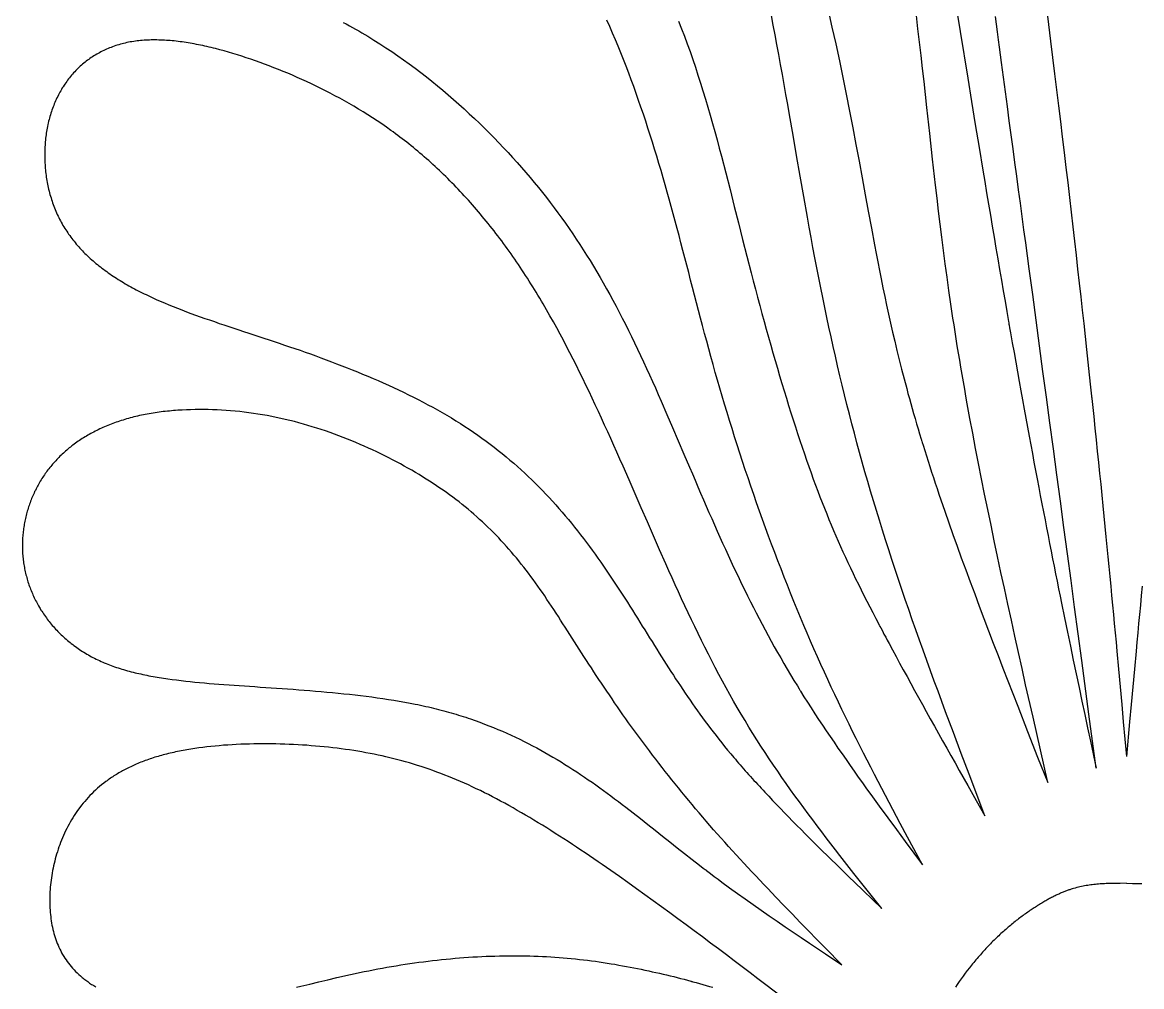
# Model space of a CAD drawing. Extents: x 0 to 279, y 0 to 212.
# Drawn here: x 34 to 47.06, y 118.59 to 129.85 of the extents above; entities that cross this region are included whole.
import ezdxf

# ---------------------------------------------------------------- set-up
doc = ezdxf.new("R2010")
doc.units = 0
doc.layers.add('LAYER_1', color=18, linetype='CONTINUOUS')

msp = doc.modelspace()

# ---------------------------------------------------------------- linework, layer by layer
at = {"layer": 'LAYER_1'}
for points in [[(44.855, 130.288), (44.944, 129.745), (45.033, 129.201), (45.078, 128.929), (45.122, 128.659), (45.166, 128.391), (45.211, 128.125), (45.233, 127.993), (45.254, 127.861), (45.276, 127.73), (45.298, 127.6), (45.32, 127.471), (45.341, 127.343), (45.363, 127.216), (45.384, 127.09), (45.405, 126.964), (45.427, 126.84), (45.448, 126.717), (45.469, 126.596), (45.489, 126.476), (45.51, 126.357), (45.513, 126.342), (45.514, 126.334), (45.515, 126.331), (45.515, 126.329), (45.518, 126.314), (45.523, 126.285), (45.533, 126.226), (45.553, 126.11), (45.574, 125.995), (45.594, 125.882), (45.614, 125.77), (45.633, 125.659), (45.653, 125.55), (45.673, 125.442), (45.692, 125.335), (45.712, 125.229), (45.731, 125.124), (45.75, 125.021), (45.769, 124.918), (45.788, 124.817), (45.807, 124.717), (45.825, 124.618), (45.844, 124.52), (45.863, 124.422), (45.881, 124.326), (45.899, 124.231), (45.917, 124.137), (45.936, 124.043), (45.954, 123.951), (45.972, 123.859), (45.989, 123.768), (46.007, 123.678), (46.025, 123.589), (46.043, 123.5), (46.06, 123.413), (46.078, 123.325), (46.095, 123.239), (46.112, 123.153), (46.13, 123.068), (46.164, 122.899), (46.198, 122.733), (46.232, 122.568), (46.266, 122.406), (46.3, 122.245), (46.333, 122.085), (46.367, 121.927), (46.4, 121.769), (46.433, 121.613), (46.466, 121.457), (46.533, 121.145), (46.449, 121.773), (46.365, 122.399), (46.323, 122.711), (46.281, 123.023), (46.24, 123.334), (46.198, 123.644), (46.157, 123.953), (46.115, 124.26), (46.074, 124.567), (46.034, 124.871), (45.993, 125.175), (45.952, 125.476), (45.912, 125.776), (45.872, 126.074), (45.832, 126.373), (45.792, 126.672), (45.752, 126.973), (45.731, 127.124), (45.711, 127.276), (45.69, 127.429), (45.67, 127.584), (45.649, 127.739), (45.628, 127.896), (45.606, 128.054), (45.585, 128.213), (45.563, 128.375), (45.541, 128.538), (45.519, 128.703), (45.497, 128.87), (45.474, 129.039), (45.451, 129.21), (45.439, 129.297), (45.428, 129.384), (45.416, 129.472), (45.404, 129.56), (45.392, 129.649), (45.38, 129.739), (45.368, 129.83), (45.356, 129.921)], [(45.952, 130.021), (45.976, 129.826), (46.001, 129.632), (46.025, 129.441), (46.048, 129.251), (46.071, 129.064), (46.094, 128.878), (46.116, 128.695), (46.138, 128.513), (46.159, 128.333), (46.18, 128.155), (46.201, 127.98), (46.221, 127.806), (46.241, 127.634), (46.261, 127.465), (46.28, 127.297), (46.299, 127.131), (46.317, 126.968), (46.336, 126.806), (46.353, 126.647), (46.371, 126.49), (46.388, 126.335), (46.405, 126.182), (46.421, 126.031), (46.437, 125.882), (46.453, 125.736), (46.468, 125.591), (46.476, 125.52), (46.479, 125.485), (46.48, 125.476), (46.481, 125.471), (46.481, 125.469), (46.481, 125.468), (46.482, 125.459), (46.49, 125.389), (46.504, 125.25), (46.519, 125.113), (46.533, 124.978), (46.546, 124.845), (46.56, 124.714), (46.573, 124.585), (46.586, 124.458), (46.599, 124.332), (46.611, 124.208), (46.623, 124.086), (46.635, 123.965), (46.647, 123.846), (46.659, 123.728), (46.67, 123.612), (46.681, 123.497), (46.692, 123.383), (46.703, 123.27), (46.714, 123.159), (46.724, 123.048), (46.734, 122.939), (46.745, 122.831), (46.755, 122.723), (46.765, 122.616), (46.774, 122.511), (46.794, 122.301), (46.813, 122.094), (46.831, 121.888), (46.85, 121.684), (46.887, 121.279)], [(37.743, 129.851), (37.779, 129.832), (37.815, 129.812), (37.851, 129.792), (37.888, 129.772), (37.924, 129.751), (37.959, 129.73), (37.995, 129.709), (38.031, 129.688), (38.066, 129.666), (38.101, 129.645), (38.172, 129.6), (38.241, 129.555), (38.311, 129.509), (38.379, 129.462), (38.447, 129.414), (38.515, 129.365), (38.582, 129.315), (38.648, 129.265), (38.714, 129.214), (38.779, 129.163), (38.843, 129.11), (38.907, 129.058), (38.97, 129.004), (39.032, 128.95), (39.094, 128.896), (39.155, 128.841), (39.215, 128.785), (39.274, 128.73), (39.333, 128.673), (39.391, 128.617), (39.448, 128.56), (39.504, 128.503), (39.56, 128.446), (39.614, 128.388), (39.668, 128.331), (39.721, 128.273), (39.773, 128.215), (39.824, 128.157), (39.875, 128.099), (39.924, 128.041), (39.973, 127.982), (40.021, 127.923), (40.068, 127.865), (40.115, 127.805), (40.161, 127.746), (40.206, 127.686), (40.25, 127.626), (40.294, 127.566), (40.338, 127.505), (40.38, 127.444), (40.422, 127.383), (40.464, 127.321), (40.505, 127.259), (40.545, 127.196), (40.585, 127.133), (40.625, 127.069), (40.664, 127.005), (40.703, 126.94), (40.741, 126.874), (40.779, 126.808), (40.817, 126.741), (40.854, 126.674), (40.891, 126.606), (40.928, 126.537), (40.964, 126.468), (41.001, 126.397), (41.037, 126.326), (41.072, 126.255), (41.108, 126.182), (41.144, 126.109), (41.179, 126.035), (41.214, 125.961), (41.249, 125.886), (41.283, 125.811), (41.318, 125.735), (41.352, 125.659), (41.387, 125.583), (41.421, 125.506), (41.455, 125.429), (41.522, 125.274), (41.589, 125.119), (41.655, 124.965), (41.721, 124.81), (41.787, 124.656), (41.819, 124.58), (41.852, 124.504), (41.884, 124.428), (41.916, 124.353), (41.949, 124.278), (41.981, 124.204), (42.013, 124.13), (42.045, 124.057), (42.077, 123.984), (42.109, 123.912), (42.14, 123.841), (42.172, 123.77), (42.204, 123.7), (42.236, 123.63), (42.268, 123.561), (42.301, 123.492), (42.333, 123.424), (42.365, 123.356), (42.398, 123.288), (42.431, 123.221), (42.464, 123.154), (42.497, 123.087), (42.531, 123.021), (42.565, 122.955), (42.599, 122.889), (42.634, 122.823), (42.669, 122.757), (42.704, 122.692), (42.74, 122.626), (42.776, 122.561), (42.813, 122.495), (42.85, 122.43), (42.888, 122.365), (42.926, 122.299), (42.965, 122.234), (43.005, 122.168), (43.045, 122.103), (43.065, 122.07), (43.075, 122.053), (43.076, 122.052), (43.076, 122.052), (43.077, 122.051), (43.078, 122.049), (43.081, 122.044), (43.122, 121.978), (43.164, 121.912), (43.206, 121.846), (43.249, 121.779), (43.293, 121.713), (43.337, 121.646), (43.382, 121.579), (43.427, 121.512), (43.473, 121.445), (43.519, 121.377), (43.566, 121.31), (43.613, 121.243), (43.66, 121.175), (43.708, 121.107), (43.756, 121.039), (43.805, 120.971), (43.853, 120.903), (43.902, 120.835), (44.001, 120.699), (44.101, 120.562), (44.202, 120.426), (44.303, 120.289), (44.505, 120.015), (44.332, 120.337), (44.245, 120.499), (44.159, 120.662), (44.073, 120.825), (43.987, 120.989), (43.944, 121.071), (43.902, 121.154), (43.859, 121.237), (43.817, 121.32), (43.774, 121.404), (43.732, 121.488), (43.69, 121.573), (43.648, 121.657), (43.607, 121.743), (43.565, 121.829), (43.524, 121.915), (43.482, 122.002), (43.441, 122.089), (43.4, 122.177), (43.36, 122.266), (43.319, 122.355), (43.279, 122.445), (43.239, 122.535), (43.199, 122.626), (43.16, 122.718), (43.121, 122.81), (43.082, 122.903), (43.043, 122.996), (43.004, 123.09), (42.966, 123.185), (42.928, 123.279), (42.891, 123.374), (42.854, 123.47), (42.817, 123.566), (42.78, 123.662), (42.744, 123.758), (42.708, 123.854), (42.673, 123.951), (42.638, 124.048), (42.603, 124.144), (42.569, 124.241), (42.536, 124.338), (42.502, 124.435), (42.469, 124.532), (42.437, 124.628), (42.405, 124.724), (42.374, 124.821), (42.343, 124.917), (42.312, 125.012), (42.282, 125.108), (42.253, 125.203), (42.224, 125.297), (42.195, 125.392), (42.168, 125.485), (42.14, 125.579), (42.114, 125.672), (42.087, 125.764), (42.062, 125.856), (42.036, 125.948), (42.011, 126.039), (41.987, 126.13), (41.962, 126.22), (41.938, 126.31), (41.915, 126.399), (41.891, 126.488), (41.868, 126.577), (41.845, 126.666), (41.822, 126.754), (41.799, 126.841), (41.776, 126.929), (41.754, 127.016), (41.731, 127.102), (41.709, 127.189), (41.686, 127.275), (41.664, 127.361), (41.641, 127.446), (41.618, 127.531), (41.595, 127.616), (41.572, 127.701), (41.549, 127.785), (41.525, 127.869), (41.502, 127.953), (41.478, 128.037), (41.453, 128.12), (41.429, 128.204), (41.404, 128.287), (41.379, 128.369), (41.353, 128.452), (41.327, 128.534), (41.301, 128.616), (41.274, 128.697), (41.247, 128.779), (41.219, 128.86), (41.192, 128.94), (41.163, 129.021), (41.134, 129.101), (41.105, 129.18), (41.076, 129.259), (41.046, 129.338), (41.015, 129.417), (40.984, 129.495), (40.952, 129.572), (40.92, 129.649), (40.888, 129.726), (40.855, 129.802), (40.821, 129.878)], [(41.659, 129.864), (41.693, 129.776), (41.727, 129.688), (41.76, 129.599), (41.792, 129.51), (41.823, 129.419), (41.854, 129.328), (41.884, 129.236), (41.914, 129.143), (41.943, 129.05), (41.971, 128.956), (41.999, 128.862), (42.027, 128.767), (42.054, 128.672), (42.081, 128.576), (42.107, 128.48), (42.133, 128.384), (42.159, 128.287), (42.21, 128.093), (42.26, 127.898), (42.309, 127.703), (42.358, 127.509), (42.406, 127.314), (42.455, 127.12), (42.505, 126.928), (42.53, 126.832), (42.555, 126.736), (42.58, 126.641), (42.605, 126.547), (42.631, 126.453), (42.656, 126.359), (42.682, 126.267), (42.708, 126.174), (42.734, 126.083), (42.759, 125.992), (42.786, 125.902), (42.812, 125.812), (42.838, 125.724), (42.864, 125.636), (42.89, 125.549), (42.917, 125.463), (42.943, 125.378), (42.969, 125.294), (42.996, 125.211), (43.022, 125.13), (43.048, 125.049), (43.075, 124.969), (43.101, 124.891), (43.127, 124.814), (43.153, 124.738), (43.179, 124.664), (43.205, 124.591), (43.231, 124.519), (43.257, 124.448), (43.283, 124.379), (43.309, 124.311), (43.335, 124.244), (43.361, 124.178), (43.387, 124.112), (43.413, 124.048), (43.44, 123.984), (43.467, 123.92), (43.494, 123.857), (43.521, 123.794), (43.549, 123.731), (43.577, 123.669), (43.606, 123.606), (43.635, 123.544), (43.665, 123.481), (43.695, 123.418), (43.725, 123.354), (43.757, 123.291), (43.789, 123.226), (43.822, 123.161), (43.855, 123.095), (43.889, 123.028), (43.924, 122.96), (43.96, 122.891), (43.979, 122.856), (43.997, 122.821), (44, 122.816), (44.001, 122.814), (44.001, 122.813), (44.001, 122.813), (44.004, 122.808), (44.008, 122.799), (44.018, 122.782), (44.037, 122.746), (44.056, 122.709), (44.076, 122.673), (44.095, 122.636), (44.115, 122.599), (44.155, 122.524), (44.197, 122.448), (44.239, 122.37), (44.281, 122.292), (44.325, 122.213), (44.369, 122.133), (44.413, 122.052), (44.458, 121.97), (44.504, 121.887), (44.55, 121.804), (44.597, 121.72), (44.644, 121.635), (44.692, 121.55), (44.74, 121.464), (44.788, 121.378), (44.837, 121.291), (44.886, 121.204), (44.935, 121.117), (45.034, 120.941), (45.133, 120.764), (45.233, 120.588), (45.049, 121.074), (44.957, 121.316), (44.866, 121.558), (44.776, 121.8), (44.687, 122.041), (44.643, 122.161), (44.599, 122.281), (44.556, 122.401), (44.513, 122.52), (44.47, 122.639), (44.428, 122.758), (44.387, 122.876), (44.345, 122.994), (44.305, 123.112), (44.265, 123.229), (44.225, 123.346), (44.186, 123.463), (44.148, 123.579), (44.111, 123.694), (44.074, 123.809), (44.037, 123.924), (44.002, 124.038), (43.967, 124.152), (43.933, 124.266), (43.899, 124.379), (43.866, 124.492), (43.834, 124.604), (43.802, 124.717), (43.771, 124.829), (43.741, 124.941), (43.711, 125.053), (43.681, 125.165), (43.652, 125.277), (43.624, 125.389), (43.596, 125.501), (43.569, 125.614), (43.542, 125.726), (43.515, 125.839), (43.489, 125.952), (43.464, 126.065), (43.438, 126.179), (43.413, 126.292), (43.389, 126.407), (43.365, 126.522), (43.341, 126.637), (43.318, 126.753), (43.295, 126.869), (43.272, 126.986), (43.25, 127.103), (43.227, 127.222), (43.205, 127.34), (43.184, 127.459), (43.162, 127.578), (43.119, 127.817), (43.077, 128.056), (43.036, 128.296), (42.994, 128.535), (42.953, 128.773), (42.932, 128.891), (42.912, 129.01), (42.891, 129.127), (42.87, 129.244), (42.849, 129.361), (42.828, 129.477), (42.806, 129.592), (42.785, 129.706), (42.763, 129.82), (42.741, 129.932)], [(43.405, 129.993), (43.449, 129.796), (43.493, 129.6), (43.535, 129.403), (43.576, 129.207), (43.615, 129.011), (43.654, 128.815), (43.692, 128.619), (43.729, 128.424), (43.766, 128.229), (43.802, 128.034), (43.837, 127.839), (43.873, 127.645), (43.909, 127.449), (43.945, 127.253), (43.964, 127.154), (43.983, 127.055), (44.003, 126.955), (44.023, 126.855), (44.044, 126.753), (44.065, 126.651), (44.086, 126.549), (44.109, 126.445), (44.132, 126.34), (44.156, 126.235), (44.181, 126.128), (44.207, 126.02), (44.234, 125.911), (44.262, 125.8), (44.291, 125.688), (44.321, 125.575), (44.336, 125.517), (44.352, 125.46), (44.368, 125.402), (44.385, 125.343), (44.402, 125.284), (44.419, 125.225), (44.436, 125.165), (44.454, 125.105), (44.472, 125.045), (44.491, 124.984), (44.493, 124.976), (44.494, 124.972), (44.495, 124.97), (44.495, 124.969), (44.498, 124.962), (44.502, 124.946), (44.512, 124.915), (44.531, 124.853), (44.551, 124.791), (44.571, 124.728), (44.591, 124.665), (44.612, 124.601), (44.633, 124.537), (44.654, 124.472), (44.676, 124.407), (44.698, 124.342), (44.721, 124.276), (44.766, 124.143), (44.813, 124.009), (44.861, 123.873), (44.91, 123.737), (44.959, 123.599), (45.01, 123.459), (45.062, 123.319), (45.115, 123.177), (45.168, 123.035), (45.222, 122.892), (45.277, 122.748), (45.332, 122.603), (45.388, 122.457), (45.445, 122.311), (45.502, 122.164), (45.559, 122.016), (45.617, 121.868), (45.733, 121.571), (45.85, 121.273), (45.968, 120.975), (45.882, 121.356), (45.796, 121.737), (45.71, 122.116), (45.668, 122.306), (45.626, 122.494), (45.584, 122.683), (45.543, 122.87), (45.502, 123.057), (45.462, 123.244), (45.422, 123.429), (45.383, 123.614), (45.344, 123.798), (45.306, 123.98), (45.268, 124.162), (45.231, 124.343), (45.195, 124.522), (45.16, 124.7), (45.126, 124.877), (45.092, 125.053), (45.06, 125.227), (45.028, 125.399), (45.013, 125.485), (44.998, 125.57), (44.983, 125.655), (44.968, 125.74), (44.954, 125.824), (44.94, 125.907), (44.926, 125.99), (44.912, 126.073), (44.899, 126.155), (44.886, 126.237), (44.874, 126.318), (44.861, 126.399), (44.849, 126.48), (44.837, 126.56), (44.814, 126.719), (44.792, 126.876), (44.771, 127.033), (44.751, 127.188), (44.731, 127.342), (44.712, 127.495), (44.694, 127.648), (44.676, 127.8), (44.658, 127.951), (44.624, 128.253), (44.591, 128.554), (44.558, 128.856), (44.541, 129.007), (44.524, 129.159), (44.507, 129.312), (44.489, 129.465), (44.472, 129.62), (44.453, 129.775), (44.434, 129.932)], [(47.07, 123.27), (47.06, 123.159), (47.049, 123.048), (47.039, 122.939), (47.029, 122.831), (47.019, 122.723), (47.009, 122.616), (46.999, 122.511), (46.979, 122.301), (46.96, 122.094), (46.942, 121.888), (46.923, 121.684), (46.887, 121.279)], [(42.857, 118.476), (42.675, 118.614), (42.584, 118.684), (42.492, 118.754), (42.4, 118.823), (42.308, 118.893), (42.216, 118.963), (42.123, 119.033), (42.029, 119.102), (41.936, 119.173), (41.841, 119.243), (41.747, 119.313), (41.651, 119.383), (41.555, 119.454), (41.459, 119.524), (41.362, 119.595), (41.264, 119.666), (41.166, 119.736), (41.067, 119.807), (40.967, 119.877), (40.868, 119.947), (40.768, 120.017), (40.718, 120.051), (40.668, 120.085), (40.618, 120.119), (40.568, 120.153), (40.518, 120.187), (40.468, 120.22), (40.418, 120.253), (40.368, 120.286), (40.318, 120.318), (40.268, 120.351), (40.218, 120.382), (40.168, 120.414), (40.119, 120.445), (40.069, 120.476), (40.02, 120.506), (39.97, 120.536), (39.921, 120.566), (39.872, 120.595), (39.823, 120.623), (39.774, 120.651), (39.726, 120.679), (39.677, 120.706), (39.629, 120.733), (39.581, 120.759), (39.533, 120.784), (39.485, 120.809), (39.438, 120.834), (39.391, 120.857), (39.344, 120.881), (39.297, 120.903), (39.25, 120.925), (39.204, 120.947), (39.158, 120.967), (39.112, 120.988), (39.066, 121.007), (39.02, 121.027), (38.974, 121.045), (38.928, 121.063), (38.883, 121.081), (38.837, 121.098), (38.791, 121.115), (38.746, 121.131), (38.7, 121.146), (38.655, 121.161), (38.609, 121.176), (38.564, 121.19), (38.518, 121.204), (38.472, 121.217), (38.427, 121.23), (38.381, 121.242), (38.335, 121.254), (38.289, 121.265), (38.242, 121.276), (38.196, 121.286), (38.15, 121.296), (38.103, 121.306), (38.056, 121.315), (38.009, 121.324), (37.961, 121.333), (37.914, 121.341), (37.866, 121.348), (37.817, 121.356), (37.769, 121.363), (37.72, 121.369), (37.671, 121.376), (37.622, 121.381), (37.572, 121.387), (37.522, 121.392), (37.471, 121.397), (37.42, 121.402), (37.37, 121.406), (37.318, 121.41), (37.267, 121.413), (37.216, 121.416), (37.164, 121.419), (37.112, 121.421), (37.061, 121.423), (37.009, 121.425), (36.957, 121.426), (36.905, 121.427), (36.853, 121.427), (36.802, 121.427), (36.75, 121.427), (36.699, 121.426), (36.648, 121.425), (36.596, 121.424), (36.546, 121.422), (36.495, 121.419), (36.445, 121.416), (36.395, 121.413), (36.345, 121.41), (36.296, 121.406), (36.247, 121.401), (36.199, 121.396), (36.151, 121.391), (36.103, 121.385), (36.056, 121.379), (36.033, 121.376), (36.01, 121.373), (35.987, 121.369), (35.964, 121.365), (35.942, 121.362), (35.919, 121.358), (35.897, 121.354), (35.874, 121.35), (35.852, 121.346), (35.83, 121.342), (35.809, 121.337), (35.787, 121.333), (35.766, 121.328), (35.745, 121.323), (35.724, 121.318), (35.703, 121.313), (35.682, 121.308), (35.662, 121.303), (35.642, 121.298), (35.622, 121.292), (35.602, 121.287), (35.583, 121.281), (35.563, 121.275), (35.544, 121.27), (35.525, 121.264), (35.506, 121.257), (35.488, 121.251), (35.469, 121.245), (35.451, 121.238), (35.433, 121.232), (35.415, 121.225), (35.397, 121.218), (35.38, 121.212), (35.362, 121.205), (35.345, 121.197), (35.328, 121.19), (35.311, 121.183), (35.295, 121.176), (35.278, 121.168), (35.262, 121.16), (35.246, 121.153), (35.23, 121.145), (35.214, 121.137), (35.199, 121.129), (35.184, 121.121), (35.168, 121.113), (35.153, 121.104), (35.138, 121.096), (35.124, 121.087), (35.109, 121.079), (35.095, 121.07), (35.081, 121.061), (35.066, 121.052), (35.053, 121.043), (35.039, 121.034), (35.025, 121.025), (35.012, 121.016), (34.999, 121.006), (34.986, 120.997), (34.973, 120.987), (34.947, 120.968), (34.922, 120.948), (34.898, 120.928), (34.875, 120.908), (34.852, 120.887), (34.829, 120.866), (34.807, 120.845), (34.786, 120.823), (34.765, 120.801), (34.745, 120.779), (34.725, 120.756), (34.706, 120.733), (34.687, 120.71), (34.669, 120.686), (34.652, 120.663), (34.635, 120.639), (34.618, 120.614), (34.602, 120.59), (34.586, 120.565), (34.571, 120.54), (34.556, 120.514), (34.542, 120.489), (34.528, 120.463), (34.515, 120.437), (34.502, 120.411), (34.489, 120.384), (34.477, 120.358), (34.466, 120.331), (34.455, 120.304), (34.444, 120.277), (34.434, 120.25), (34.424, 120.223), (34.415, 120.196), (34.406, 120.168), (34.397, 120.141), (34.389, 120.113), (34.382, 120.086), (34.375, 120.058), (34.368, 120.03), (34.362, 120.003), (34.356, 119.975), (34.35, 119.947), (34.345, 119.919), (34.341, 119.892), (34.337, 119.864), (34.333, 119.836), (34.33, 119.809), (34.327, 119.781), (34.324, 119.754), (34.322, 119.727), (34.32, 119.699), (34.319, 119.672), (34.318, 119.645), (34.318, 119.618), (34.318, 119.592), (34.318, 119.565), (34.319, 119.539), (34.32, 119.512), (34.321, 119.486), (34.323, 119.46), (34.325, 119.435), (34.328, 119.409), (34.331, 119.384), (34.335, 119.359), (34.339, 119.334), (34.343, 119.31), (34.348, 119.285), (34.354, 119.261), (34.36, 119.237), (34.366, 119.213), (34.373, 119.19), (34.38, 119.166), (34.388, 119.143), (34.396, 119.12), (34.405, 119.098), (34.414, 119.075), (34.424, 119.053), (34.434, 119.031), (34.445, 119.01), (34.456, 118.988), (34.468, 118.967), (34.481, 118.946), (34.494, 118.926), (34.507, 118.905), (34.521, 118.885), (34.536, 118.866), (34.551, 118.846), (34.567, 118.827), (34.584, 118.808), (34.601, 118.789), (34.619, 118.771), (34.637, 118.753), (34.656, 118.735), (34.675, 118.718), (34.696, 118.701), (34.706, 118.692), (34.716, 118.684), (34.727, 118.675), (34.738, 118.667), (34.749, 118.659), (34.76, 118.651), (34.771, 118.643), (34.783, 118.635), (34.794, 118.627), (34.806, 118.619), (34.818, 118.612), (34.83, 118.604), (34.843, 118.597), (34.855, 118.589)], [(46.887, 119.799), (46.814, 119.798), (46.778, 119.798), (46.741, 119.798), (46.705, 119.797), (46.669, 119.796), (46.651, 119.795), (46.632, 119.794), (46.614, 119.793), (46.596, 119.792), (46.578, 119.791), (46.56, 119.79), (46.542, 119.788), (46.524, 119.786), (46.506, 119.785), (46.488, 119.783), (46.47, 119.78), (46.452, 119.778), (46.434, 119.775), (46.416, 119.772), (46.398, 119.769), (46.38, 119.765), (46.362, 119.762), (46.344, 119.758), (46.325, 119.753), (46.307, 119.749), (46.289, 119.744), (46.27, 119.739), (46.252, 119.733), (46.242, 119.73), (46.233, 119.727), (46.224, 119.724), (46.214, 119.721), (46.205, 119.717), (46.195, 119.714), (46.185, 119.71), (46.176, 119.707), (46.166, 119.703), (46.156, 119.699), (46.146, 119.695), (46.136, 119.691), (46.126, 119.687), (46.116, 119.682), (46.106, 119.678), (46.096, 119.673), (46.086, 119.668), (46.075, 119.664), (46.065, 119.659), (46.054, 119.654), (46.044, 119.648), (46.033, 119.643), (46.022, 119.638), (46.011, 119.632), (46, 119.626), (45.989, 119.62), (45.978, 119.614), (45.967, 119.608), (45.956, 119.602), (45.944, 119.595), (45.933, 119.589), (45.921, 119.582), (45.909, 119.575), (45.897, 119.568), (45.885, 119.56), (45.873, 119.553), (45.861, 119.545), (45.849, 119.538), (45.836, 119.53), (45.824, 119.522), (45.811, 119.514), (45.798, 119.505), (45.786, 119.497), (45.773, 119.488), (45.76, 119.48), (45.747, 119.471), (45.734, 119.462), (45.721, 119.452), (45.708, 119.443), (45.694, 119.433), (45.681, 119.424), (45.668, 119.414), (45.654, 119.404), (45.641, 119.394), (45.627, 119.384), (45.614, 119.373), (45.6, 119.363), (45.587, 119.352), (45.573, 119.341), (45.56, 119.33), (45.546, 119.319), (45.532, 119.308), (45.518, 119.296), (45.505, 119.285), (45.491, 119.273), (45.477, 119.261), (45.464, 119.249), (45.45, 119.237), (45.436, 119.225), (45.422, 119.212), (45.409, 119.2), (45.395, 119.187), (45.381, 119.174), (45.368, 119.161), (45.354, 119.148), (45.341, 119.135), (45.327, 119.122), (45.313, 119.108), (45.3, 119.094), (45.286, 119.081), (45.273, 119.067), (45.26, 119.053), (45.246, 119.038), (45.233, 119.024), (45.22, 119.01), (45.207, 118.995), (45.194, 118.98), (45.181, 118.965), (45.168, 118.95), (45.155, 118.935), (45.142, 118.92), (45.129, 118.905), (45.116, 118.89), (45.104, 118.874), (45.091, 118.859), (45.079, 118.843), (45.066, 118.827), (45.054, 118.811), (45.029, 118.78), (45.005, 118.748), (44.982, 118.716), (44.958, 118.683), (44.935, 118.651), (44.912, 118.619), (44.89, 118.586)], [(46.887, 119.799), (46.959, 119.798), (46.996, 119.798), (47.032, 119.798), (47.068, 119.797)], [(37.197, 118.585), (37.249, 118.597), (37.353, 118.623), (37.458, 118.648), (37.563, 118.673), (37.669, 118.698), (37.722, 118.711), (37.775, 118.723), (37.828, 118.734), (37.881, 118.746), (37.935, 118.757), (37.988, 118.768), (38.041, 118.779), (38.094, 118.79), (38.148, 118.8), (38.201, 118.81), (38.254, 118.819), (38.308, 118.829), (38.361, 118.837), (38.414, 118.846), (38.467, 118.854), (38.521, 118.862), (38.574, 118.87), (38.627, 118.877), (38.68, 118.884), (38.733, 118.891), (38.786, 118.897), (38.838, 118.903), (38.891, 118.909), (38.944, 118.914), (38.996, 118.919), (39.049, 118.924), (39.101, 118.928), (39.153, 118.932), (39.205, 118.936), (39.257, 118.939), (39.309, 118.942), (39.361, 118.945), (39.413, 118.947), (39.464, 118.949), (39.515, 118.95), (39.566, 118.952), (39.617, 118.953), (39.668, 118.953), (39.719, 118.954), (39.769, 118.953), (39.82, 118.953), (39.87, 118.952), (39.92, 118.951), (39.969, 118.95), (40.019, 118.948), (40.068, 118.946), (40.117, 118.943), (40.166, 118.94), (40.214, 118.937), (40.263, 118.933), (40.311, 118.929), (40.359, 118.925), (40.406, 118.921), (40.454, 118.916), (40.501, 118.911), (40.548, 118.905), (40.595, 118.9), (40.641, 118.894), (40.687, 118.888), (40.733, 118.881), (40.779, 118.874), (40.825, 118.867), (40.87, 118.86), (40.915, 118.853), (40.96, 118.845), (41.004, 118.837), (41.049, 118.829), (41.093, 118.821), (41.136, 118.812), (41.18, 118.804), (41.223, 118.795), (41.266, 118.786), (41.309, 118.777), (41.351, 118.767), (41.394, 118.758), (41.436, 118.748), (41.477, 118.739), (41.519, 118.729), (41.56, 118.719), (41.601, 118.709), (41.642, 118.698), (41.682, 118.688), (41.722, 118.678), (41.762, 118.667), (41.802, 118.656), (41.807, 118.655), (41.809, 118.654), (41.81, 118.654), (41.811, 118.654), (41.811, 118.654), (41.816, 118.653), (41.826, 118.65), (41.865, 118.639), (41.904, 118.628), (41.943, 118.618), (41.981, 118.607), (42.019, 118.596), (42.057, 118.585)]]:
    msp.add_lwpolyline(points, dxfattribs=at)
for points in [[(44.03, 119.504), (43.812, 119.778), (43.704, 119.915), (43.596, 120.053), (43.542, 120.122), (43.489, 120.191), (43.435, 120.26), (43.382, 120.329), (43.329, 120.399), (43.276, 120.469), (43.224, 120.539), (43.171, 120.609), (43.119, 120.679), (43.068, 120.75), (43.016, 120.821), (42.966, 120.892), (42.915, 120.964), (42.865, 121.036), (42.815, 121.108), (42.766, 121.18), (42.717, 121.253), (42.668, 121.326), (42.62, 121.4), (42.573, 121.474), (42.526, 121.548), (42.48, 121.623), (42.434, 121.699), (42.388, 121.774), (42.344, 121.851), (42.3, 121.927), (42.256, 122.004), (42.213, 122.082), (42.171, 122.16), (42.129, 122.238), (42.087, 122.317), (42.046, 122.396), (42.006, 122.476), (41.965, 122.555), (41.926, 122.635), (41.886, 122.715), (41.847, 122.796), (41.809, 122.877), (41.77, 122.957), (41.732, 123.039), (41.694, 123.12), (41.657, 123.201), (41.62, 123.283), (41.583, 123.364), (41.546, 123.446), (41.51, 123.528), (41.437, 123.692), (41.365, 123.856), (41.294, 124.019), (41.223, 124.183), (41.152, 124.346), (41.081, 124.508), (41.01, 124.67), (40.974, 124.751), (40.939, 124.831), (40.903, 124.911), (40.867, 124.991), (40.831, 125.07), (40.795, 125.15), (40.759, 125.228), (40.723, 125.307), (40.686, 125.385), (40.65, 125.462), (40.613, 125.54), (40.577, 125.616), (40.54, 125.693), (40.502, 125.768), (40.465, 125.844), (40.427, 125.918), (40.39, 125.993), (40.351, 126.066), (40.313, 126.139), (40.275, 126.211), (40.236, 126.283), (40.197, 126.354), (40.157, 126.425), (40.118, 126.494), (40.078, 126.563), (40.057, 126.597), (40.037, 126.631), (40.017, 126.665), (39.997, 126.699), (39.976, 126.732), (39.956, 126.765), (39.935, 126.798), (39.914, 126.831), (39.893, 126.864), (39.873, 126.896), (39.852, 126.928), (39.83, 126.96), (39.809, 126.992), (39.788, 127.024), (39.767, 127.055), (39.745, 127.086), (39.724, 127.117), (39.702, 127.148), (39.68, 127.179), (39.659, 127.209), (39.637, 127.239), (39.615, 127.269), (39.593, 127.299), (39.571, 127.328), (39.548, 127.358), (39.526, 127.387), (39.504, 127.416), (39.481, 127.445), (39.459, 127.473), (39.436, 127.502), (39.413, 127.53), (39.39, 127.558), (39.367, 127.585), (39.344, 127.613), (39.321, 127.64), (39.298, 127.667), (39.275, 127.694), (39.251, 127.721), (39.228, 127.748), (39.204, 127.774), (39.181, 127.8), (39.157, 127.826), (39.133, 127.852), (39.109, 127.877), (39.086, 127.903), (39.061, 127.928), (39.037, 127.953), (39.013, 127.978), (38.989, 128.002), (38.964, 128.027), (38.94, 128.051), (38.915, 128.075), (38.891, 128.098), (38.866, 128.122), (38.841, 128.145), (38.816, 128.169), (38.791, 128.191), (38.766, 128.214), (38.741, 128.237), (38.716, 128.259), (38.69, 128.281), (38.665, 128.303), (38.639, 128.325), (38.614, 128.347), (38.588, 128.368), (38.562, 128.389), (38.537, 128.41), (38.511, 128.431), (38.485, 128.451), (38.459, 128.472), (38.432, 128.492), (38.406, 128.512), (38.38, 128.532), (38.353, 128.551), (38.327, 128.571), (38.3, 128.59), (38.247, 128.628), (38.193, 128.665), (38.14, 128.701), (38.086, 128.737), (38.031, 128.771), (37.977, 128.806), (37.922, 128.839), (37.867, 128.871), (37.813, 128.903), (37.758, 128.935), (37.703, 128.965), (37.647, 128.995), (37.592, 129.024), (37.537, 129.052), (37.482, 129.08), (37.427, 129.107), (37.371, 129.134), (37.316, 129.159), (37.261, 129.184), (37.206, 129.209), (37.151, 129.233), (37.097, 129.256), (37.042, 129.278), (36.987, 129.3), (36.933, 129.322), (36.879, 129.343), (36.825, 129.363), (36.772, 129.382), (36.718, 129.401), (36.665, 129.42), (36.612, 129.437), (36.56, 129.455), (36.508, 129.471), (36.456, 129.487), (36.404, 129.502), (36.353, 129.517), (36.302, 129.531), (36.252, 129.544), (36.227, 129.55), (36.202, 129.557), (36.177, 129.563), (36.152, 129.568), (36.127, 129.574), (36.103, 129.579), (36.078, 129.585), (36.054, 129.59), (36.03, 129.594), (36.005, 129.599), (35.981, 129.603), (35.957, 129.608), (35.934, 129.612), (35.91, 129.615), (35.886, 129.619), (35.863, 129.622), (35.839, 129.625), (35.816, 129.628), (35.793, 129.631), (35.77, 129.634), (35.747, 129.636), (35.724, 129.638), (35.701, 129.64), (35.679, 129.641), (35.657, 129.643), (35.634, 129.644), (35.612, 129.645), (35.59, 129.645), (35.568, 129.646), (35.546, 129.646), (35.525, 129.646), (35.503, 129.646), (35.482, 129.645), (35.461, 129.644), (35.44, 129.643), (35.419, 129.642), (35.398, 129.64), (35.378, 129.638), (35.357, 129.636), (35.337, 129.634), (35.317, 129.631), (35.297, 129.628), (35.277, 129.625), (35.257, 129.622), (35.237, 129.618), (35.218, 129.614), (35.199, 129.61), (35.18, 129.605), (35.161, 129.601), (35.142, 129.596), (35.123, 129.59), (35.105, 129.585), (35.087, 129.579), (35.069, 129.573), (35.051, 129.566), (35.033, 129.559), (35.015, 129.553), (34.998, 129.545), (34.981, 129.538), (34.963, 129.53), (34.947, 129.522), (34.93, 129.514), (34.913, 129.506), (34.897, 129.497), (34.881, 129.488), (34.865, 129.479), (34.849, 129.469), (34.833, 129.46), (34.818, 129.45), (34.802, 129.44), (34.787, 129.429), (34.772, 129.419), (34.758, 129.408), (34.743, 129.397), (34.729, 129.386), (34.715, 129.374), (34.701, 129.362), (34.687, 129.351), (34.673, 129.338), (34.66, 129.326), (34.647, 129.313), (34.634, 129.301), (34.621, 129.288), (34.609, 129.274), (34.596, 129.261), (34.584, 129.247), (34.572, 129.234), (34.56, 129.22), (34.549, 129.205), (34.537, 129.191), (34.526, 129.176), (34.515, 129.161), (34.505, 129.146), (34.494, 129.131), (34.484, 129.116), (34.474, 129.1), (34.464, 129.085), (34.454, 129.069), (34.445, 129.053), (34.436, 129.036), (34.427, 129.02), (34.418, 129.003), (34.41, 128.986), (34.401, 128.969), (34.393, 128.952), (34.385, 128.935), (34.378, 128.917), (34.37, 128.9), (34.363, 128.882), (34.356, 128.864), (34.35, 128.846), (34.343, 128.827), (34.337, 128.809), (34.331, 128.79), (34.325, 128.772), (34.32, 128.753), (34.314, 128.734), (34.309, 128.715), (34.304, 128.696), (34.3, 128.676), (34.295, 128.657), (34.291, 128.637), (34.288, 128.617), (34.284, 128.598), (34.28, 128.578), (34.277, 128.558), (34.274, 128.538), (34.272, 128.518), (34.269, 128.498), (34.267, 128.477), (34.265, 128.457), (34.263, 128.437), (34.262, 128.416), (34.261, 128.396), (34.26, 128.375), (34.259, 128.355), (34.258, 128.334), (34.258, 128.313), (34.258, 128.293), (34.258, 128.272), (34.259, 128.251), (34.26, 128.231), (34.26, 128.21), (34.262, 128.189), (34.263, 128.169), (34.265, 128.148), (34.267, 128.127), (34.269, 128.107), (34.271, 128.086), (34.274, 128.065), (34.277, 128.045), (34.28, 128.024), (34.284, 128.004), (34.287, 127.983), (34.291, 127.963), (34.295, 127.942), (34.3, 127.922), (34.304, 127.902), (34.309, 127.881), (34.315, 127.861), (34.32, 127.841), (34.326, 127.821), (34.332, 127.802), (34.338, 127.782), (34.344, 127.762), (34.351, 127.742), (34.358, 127.723), (34.365, 127.704), (34.372, 127.684), (34.38, 127.665), (34.388, 127.646), (34.396, 127.627), (34.405, 127.609), (34.414, 127.59), (34.423, 127.572), (34.432, 127.553), (34.441, 127.535), (34.451, 127.517), (34.461, 127.499), (34.471, 127.481), (34.482, 127.464), (34.493, 127.446), (34.504, 127.429), (34.515, 127.412), (34.527, 127.395), (34.538, 127.378), (34.55, 127.361), (34.563, 127.344), (34.575, 127.328), (34.588, 127.311), (34.601, 127.295), (34.614, 127.279), (34.627, 127.263), (34.641, 127.247), (34.655, 127.231), (34.669, 127.215), (34.684, 127.2), (34.698, 127.185), (34.713, 127.169), (34.728, 127.154), (34.744, 127.139), (34.759, 127.124), (34.775, 127.109), (34.791, 127.095), (34.807, 127.08), (34.824, 127.066), (34.841, 127.051), (34.857, 127.037), (34.875, 127.023), (34.892, 127.009), (34.91, 126.995), (34.927, 126.982), (34.945, 126.968), (34.964, 126.954), (34.982, 126.941), (35.001, 126.928), (35.02, 126.914), (35.039, 126.901), (35.058, 126.888), (35.078, 126.876), (35.098, 126.863), (35.117, 126.85), (35.138, 126.837), (35.158, 126.825), (35.179, 126.813), (35.199, 126.8), (35.22, 126.788), (35.242, 126.776), (35.263, 126.764), (35.285, 126.752), (35.306, 126.741), (35.328, 126.729), (35.351, 126.717), (35.373, 126.706), (35.396, 126.694), (35.419, 126.683), (35.442, 126.672), (35.465, 126.661), (35.488, 126.65), (35.512, 126.639), (35.559, 126.617), (35.608, 126.596), (35.657, 126.575), (35.707, 126.554), (35.757, 126.533), (35.808, 126.513), (35.86, 126.493), (35.913, 126.473), (35.966, 126.453), (36.019, 126.434), (36.073, 126.414), (36.128, 126.395), (36.183, 126.376), (36.239, 126.357), (36.295, 126.337), (36.351, 126.318), (36.408, 126.299), (36.466, 126.28), (36.523, 126.261), (36.581, 126.242), (36.64, 126.223), (36.699, 126.203), (36.758, 126.184), (36.817, 126.164), (36.877, 126.145), (36.937, 126.125), (36.997, 126.105), (37.057, 126.084), (37.117, 126.064), (37.178, 126.043), (37.239, 126.022), (37.3, 126.001), (37.361, 125.979), (37.422, 125.957), (37.483, 125.935), (37.544, 125.912), (37.605, 125.889), (37.666, 125.866), (37.727, 125.842), (37.788, 125.818), (37.849, 125.794), (37.91, 125.77), (37.97, 125.745), (38.03, 125.719), (38.091, 125.694), (38.151, 125.668), (38.21, 125.641), (38.27, 125.615), (38.329, 125.588), (38.388, 125.56), (38.446, 125.532), (38.504, 125.504), (38.562, 125.475), (38.619, 125.446), (38.676, 125.417), (38.732, 125.387), (38.788, 125.357), (38.843, 125.326), (38.898, 125.295), (38.952, 125.264), (39.006, 125.232), (39.059, 125.2), (39.111, 125.167), (39.162, 125.134), (39.213, 125.1), (39.264, 125.066), (39.313, 125.032), (39.362, 124.997), (39.411, 124.962), (39.459, 124.926), (39.506, 124.89), (39.552, 124.853), (39.598, 124.816), (39.644, 124.779), (39.689, 124.741), (39.733, 124.703), (39.776, 124.665), (39.82, 124.626), (39.862, 124.587), (39.904, 124.547), (39.946, 124.508), (39.987, 124.467), (40.028, 124.427), (40.068, 124.386), (40.107, 124.344), (40.147, 124.303), (40.185, 124.261), (40.224, 124.218), (40.261, 124.176), (40.299, 124.133), (40.336, 124.089), (40.372, 124.046), (40.408, 124.002), (40.444, 123.958), (40.479, 123.913), (40.514, 123.868), (40.549, 123.823), (40.583, 123.778), (40.617, 123.732), (40.651, 123.687), (40.684, 123.641), (40.717, 123.594), (40.749, 123.548), (40.782, 123.502), (40.814, 123.455), (40.845, 123.408), (40.877, 123.362), (40.908, 123.315), (40.939, 123.268), (40.969, 123.221), (41, 123.174), (41.03, 123.128), (41.06, 123.081), (41.09, 123.034), (41.119, 122.988), (41.148, 122.941), (41.177, 122.895), (41.206, 122.849), (41.235, 122.803), (41.264, 122.757), (41.292, 122.711), (41.32, 122.666), (41.348, 122.621), (41.376, 122.576), (41.404, 122.531), (41.432, 122.487), (41.459, 122.443), (41.487, 122.4), (41.514, 122.357), (41.542, 122.314), (41.569, 122.271), (41.597, 122.229), (41.624, 122.187), (41.652, 122.145), (41.679, 122.103), (41.707, 122.061), (41.735, 122.02), (41.763, 121.979), (41.792, 121.937), (41.82, 121.896), (41.849, 121.855), (41.879, 121.814), (41.908, 121.773), (41.938, 121.731), (41.969, 121.69), (42, 121.649), (42.031, 121.607), (42.063, 121.566), (42.096, 121.524), (42.129, 121.482), (42.162, 121.44), (42.196, 121.397), (42.231, 121.355), (42.267, 121.312), (42.303, 121.269), (42.322, 121.247), (42.34, 121.225), (42.359, 121.203), (42.378, 121.181), (42.397, 121.159), (42.417, 121.137), (42.436, 121.114), (42.456, 121.092), (42.476, 121.069), (42.496, 121.047), (42.517, 121.024), (42.538, 121.001), (42.559, 120.978), (42.58, 120.955), (42.601, 120.932), (42.622, 120.909), (42.644, 120.885), (42.666, 120.862), (42.71, 120.815), (42.755, 120.767), (42.801, 120.719), (42.847, 120.671), (42.894, 120.623), (42.942, 120.574), (42.99, 120.525), (43.039, 120.475), (43.088, 120.426), (43.137, 120.376), (43.188, 120.326), (43.238, 120.276), (43.289, 120.225), (43.34, 120.174), (43.392, 120.123), (43.444, 120.072), (43.496, 120.021), (43.549, 119.97), (43.602, 119.918), (43.655, 119.867), (43.708, 119.815), (43.815, 119.712), (43.923, 119.608)], [(43.564, 118.847), (43.37, 119.045), (43.272, 119.144), (43.176, 119.243), (43.079, 119.342), (42.983, 119.441), (42.888, 119.54), (42.793, 119.639), (42.699, 119.737), (42.652, 119.787), (42.605, 119.836), (42.559, 119.885), (42.513, 119.934), (42.467, 119.984), (42.421, 120.033), (42.376, 120.082), (42.331, 120.131), (42.286, 120.18), (42.242, 120.229), (42.198, 120.278), (42.154, 120.327), (42.11, 120.376), (42.067, 120.425), (42.024, 120.474), (41.982, 120.523), (41.94, 120.572), (41.898, 120.62), (41.857, 120.669), (41.816, 120.718), (41.776, 120.766), (41.736, 120.815), (41.696, 120.863), (41.656, 120.912), (41.617, 120.96), (41.579, 121.008), (41.54, 121.057), (41.502, 121.105), (41.465, 121.153), (41.428, 121.201), (41.391, 121.249), (41.354, 121.296), (41.318, 121.344), (41.283, 121.391), (41.247, 121.439), (41.212, 121.486), (41.177, 121.533), (41.143, 121.58), (41.109, 121.627), (41.075, 121.674), (41.042, 121.721), (41.009, 121.767), (40.977, 121.814), (40.944, 121.86), (40.912, 121.906), (40.881, 121.952), (40.85, 121.998), (40.819, 122.043), (40.788, 122.089), (40.758, 122.134), (40.728, 122.179), (40.698, 122.224), (40.669, 122.269), (40.64, 122.313), (40.611, 122.358), (40.583, 122.402), (40.554, 122.446), (40.526, 122.489), (40.499, 122.533), (40.471, 122.576), (40.443, 122.619), (40.416, 122.662), (40.389, 122.704), (40.362, 122.747), (40.335, 122.789), (40.308, 122.83), (40.281, 122.872), (40.255, 122.913), (40.228, 122.954), (40.201, 122.994), (40.175, 123.035), (40.148, 123.075), (40.121, 123.114), (40.095, 123.154), (40.068, 123.193), (40.041, 123.231), (40.014, 123.27), (39.987, 123.307), (39.96, 123.345), (39.932, 123.382), (39.905, 123.419), (39.877, 123.456), (39.85, 123.492), (39.822, 123.527), (39.793, 123.563), (39.765, 123.598), (39.736, 123.632), (39.707, 123.666), (39.678, 123.7), (39.648, 123.733), (39.619, 123.766), (39.589, 123.799), (39.558, 123.831), (39.528, 123.863), (39.497, 123.895), (39.465, 123.926), (39.433, 123.957), (39.401, 123.988), (39.369, 124.018), (39.336, 124.048), (39.303, 124.078), (39.269, 124.108), (39.235, 124.137), (39.201, 124.166), (39.166, 124.194), (39.131, 124.223), (39.095, 124.251), (39.059, 124.279), (39.023, 124.306), (38.985, 124.334), (38.948, 124.361), (38.91, 124.388), (38.871, 124.414), (38.832, 124.441), (38.792, 124.467), (38.752, 124.493), (38.711, 124.519), (38.67, 124.545), (38.628, 124.571), (38.586, 124.596), (38.543, 124.621), (38.499, 124.646), (38.455, 124.671), (38.411, 124.695), (38.366, 124.72), (38.32, 124.744), (38.274, 124.767), (38.228, 124.791), (38.181, 124.814), (38.134, 124.837), (38.086, 124.859), (38.038, 124.881), (37.989, 124.903), (37.94, 124.924), (37.891, 124.945), (37.842, 124.966), (37.792, 124.986), (37.741, 125.006), (37.691, 125.025), (37.64, 125.043), (37.589, 125.062), (37.538, 125.08), (37.486, 125.097), (37.434, 125.114), (37.382, 125.13), (37.33, 125.145), (37.278, 125.161), (37.225, 125.175), (37.173, 125.189), (37.12, 125.202), (37.067, 125.215), (37.014, 125.227), (36.961, 125.238), (36.908, 125.249), (36.854, 125.259), (36.801, 125.269), (36.748, 125.277), (36.694, 125.285), (36.641, 125.293), (36.588, 125.3), (36.535, 125.306), (36.482, 125.311), (36.429, 125.316), (36.376, 125.32), (36.323, 125.324), (36.271, 125.326), (36.219, 125.328), (36.167, 125.33), (36.115, 125.331), (36.064, 125.331), (36.013, 125.33), (35.962, 125.329), (35.912, 125.327), (35.862, 125.325), (35.837, 125.323), (35.812, 125.322), (35.787, 125.32), (35.763, 125.318), (35.738, 125.316), (35.714, 125.313), (35.69, 125.311), (35.666, 125.308), (35.642, 125.306), (35.618, 125.303), (35.595, 125.299), (35.571, 125.296), (35.548, 125.293), (35.524, 125.289), (35.501, 125.285), (35.478, 125.281), (35.455, 125.277), (35.433, 125.273), (35.41, 125.268), (35.388, 125.264), (35.365, 125.259), (35.343, 125.254), (35.321, 125.249), (35.3, 125.244), (35.278, 125.238), (35.257, 125.232), (35.236, 125.227), (35.214, 125.221), (35.194, 125.215), (35.173, 125.208), (35.152, 125.202), (35.132, 125.195), (35.112, 125.188), (35.092, 125.182), (35.072, 125.174), (35.052, 125.167), (35.033, 125.16), (35.014, 125.152), (34.994, 125.145), (34.975, 125.137), (34.957, 125.129), (34.938, 125.121), (34.92, 125.112), (34.901, 125.104), (34.883, 125.095), (34.865, 125.086), (34.848, 125.078), (34.83, 125.068), (34.813, 125.059), (34.796, 125.05), (34.779, 125.04), (34.762, 125.031), (34.745, 125.021), (34.729, 125.011), (34.712, 125.001), (34.696, 124.991), (34.68, 124.981), (34.664, 124.97), (34.649, 124.96), (34.633, 124.949), (34.618, 124.938), (34.603, 124.927), (34.588, 124.916), (34.574, 124.905), (34.559, 124.893), (34.545, 124.882), (34.531, 124.87), (34.517, 124.858), (34.503, 124.846), (34.489, 124.834), (34.476, 124.822), (34.462, 124.81), (34.449, 124.797), (34.436, 124.785), (34.424, 124.772), (34.411, 124.759), (34.399, 124.746), (34.387, 124.733), (34.375, 124.72), (34.363, 124.707), (34.351, 124.694), (34.34, 124.68), (34.328, 124.667), (34.317, 124.653), (34.306, 124.639), (34.296, 124.625), (34.285, 124.611), (34.275, 124.597), (34.265, 124.583), (34.255, 124.568), (34.245, 124.554), (34.235, 124.539), (34.226, 124.524), (34.216, 124.51), (34.207, 124.495), (34.198, 124.48), (34.19, 124.464), (34.181, 124.449), (34.173, 124.434), (34.165, 124.419), (34.157, 124.403), (34.149, 124.387), (34.141, 124.372), (34.134, 124.356), (34.127, 124.34), (34.12, 124.324), (34.113, 124.308), (34.106, 124.292), (34.1, 124.276), (34.093, 124.26), (34.087, 124.243), (34.081, 124.227), (34.076, 124.211), (34.07, 124.194), (34.065, 124.178), (34.06, 124.161), (34.055, 124.144), (34.05, 124.128), (34.046, 124.111), (34.041, 124.094), (34.037, 124.077), (34.033, 124.06), (34.03, 124.043), (34.026, 124.026), (34.023, 124.009), (34.02, 123.992), (34.017, 123.975), (34.014, 123.958), (34.012, 123.94), (34.009, 123.923), (34.007, 123.906), (34.005, 123.889), (34.004, 123.871), (34.002, 123.854), (34.001, 123.837), (34, 123.819), (33.999, 123.802), (33.998, 123.784), (33.998, 123.767), (33.998, 123.75), (33.998, 123.732), (33.998, 123.715), (33.998, 123.697), (33.999, 123.68), (34, 123.662), (34.001, 123.645), (34.002, 123.628), (34.004, 123.61), (34.006, 123.593), (34.008, 123.575), (34.01, 123.558), (34.012, 123.54), (34.015, 123.523), (34.018, 123.506), (34.021, 123.488), (34.024, 123.471), (34.027, 123.454), (34.031, 123.437), (34.035, 123.419), (34.039, 123.402), (34.044, 123.385), (34.048, 123.368), (34.053, 123.351), (34.058, 123.334), (34.063, 123.317), (34.069, 123.3), (34.075, 123.283), (34.081, 123.266), (34.087, 123.25), (34.093, 123.233), (34.1, 123.216), (34.107, 123.2), (34.114, 123.183), (34.121, 123.167), (34.128, 123.15), (34.136, 123.134), (34.144, 123.118), (34.152, 123.101), (34.161, 123.085), (34.169, 123.069), (34.178, 123.053), (34.187, 123.037), (34.196, 123.021), (34.206, 123.006), (34.215, 122.99), (34.225, 122.975), (34.235, 122.959), (34.246, 122.944), (34.256, 122.929), (34.267, 122.913), (34.278, 122.898), (34.289, 122.883), (34.3, 122.869), (34.312, 122.854), (34.323, 122.839), (34.335, 122.825), (34.347, 122.81), (34.36, 122.796), (34.372, 122.782), (34.385, 122.768), (34.398, 122.754), (34.411, 122.74), (34.425, 122.727), (34.438, 122.713), (34.452, 122.7), (34.466, 122.687), (34.48, 122.674), (34.494, 122.661), (34.509, 122.648), (34.524, 122.635), (34.539, 122.623), (34.554, 122.61), (34.569, 122.598), (34.585, 122.586), (34.6, 122.574), (34.616, 122.562), (34.632, 122.551), (34.649, 122.54), (34.665, 122.528), (34.682, 122.517), (34.699, 122.506), (34.716, 122.496), (34.733, 122.485), (34.751, 122.475), (34.768, 122.465), (34.786, 122.455), (34.804, 122.445), (34.822, 122.435), (34.84, 122.426), (34.859, 122.417), (34.878, 122.408), (34.897, 122.399), (34.916, 122.39), (34.935, 122.382), (34.954, 122.373), (34.974, 122.365), (34.994, 122.357), (35.014, 122.35), (35.034, 122.342), (35.054, 122.335), (35.075, 122.327), (35.096, 122.32), (35.117, 122.313), (35.138, 122.307), (35.159, 122.3), (35.18, 122.294), (35.202, 122.287), (35.224, 122.281), (35.246, 122.275), (35.268, 122.27), (35.29, 122.264), (35.313, 122.258), (35.335, 122.253), (35.358, 122.248), (35.381, 122.243), (35.404, 122.238), (35.428, 122.233), (35.451, 122.228), (35.475, 122.223), (35.499, 122.219), (35.523, 122.214), (35.547, 122.21), (35.571, 122.206), (35.596, 122.202), (35.621, 122.198), (35.646, 122.194), (35.671, 122.19), (35.696, 122.186), (35.747, 122.179), (35.798, 122.173), (35.851, 122.166), (35.904, 122.16), (35.957, 122.154), (36.012, 122.149), (36.067, 122.143), (36.122, 122.138), (36.178, 122.133), (36.235, 122.129), (36.293, 122.124), (36.351, 122.12), (36.41, 122.115), (36.469, 122.111), (36.529, 122.107), (36.59, 122.103), (36.651, 122.099), (36.713, 122.095), (36.775, 122.09), (36.838, 122.086), (36.902, 122.082), (36.965, 122.078), (37.029, 122.073), (37.094, 122.069), (37.159, 122.064), (37.224, 122.059), (37.289, 122.054), (37.354, 122.049), (37.42, 122.044), (37.486, 122.038), (37.552, 122.032), (37.618, 122.026), (37.683, 122.02), (37.749, 122.013), (37.815, 122.006), (37.881, 121.999), (37.946, 121.992), (38.011, 121.983), (38.077, 121.975), (38.141, 121.966), (38.206, 121.957), (38.27, 121.947), (38.334, 121.937), (38.398, 121.926), (38.461, 121.915), (38.523, 121.904), (38.585, 121.891), (38.616, 121.885), (38.647, 121.879), (38.677, 121.872), (38.708, 121.865), (38.738, 121.858), (38.768, 121.851), (38.798, 121.844), (38.827, 121.837), (38.857, 121.829), (38.886, 121.821), (38.916, 121.814), (38.945, 121.806), (38.974, 121.798), (39.003, 121.789), (39.031, 121.781), (39.06, 121.772), (39.088, 121.764), (39.116, 121.755), (39.145, 121.746), (39.173, 121.737), (39.2, 121.728), (39.228, 121.718), (39.283, 121.699), (39.337, 121.68), (39.391, 121.659), (39.445, 121.639), (39.498, 121.617), (39.55, 121.596), (39.602, 121.574), (39.653, 121.551), (39.704, 121.528), (39.755, 121.504), (39.805, 121.48), (39.855, 121.456), (39.904, 121.431), (39.953, 121.405), (40.002, 121.379), (40.05, 121.353), (40.098, 121.326), (40.145, 121.299), (40.192, 121.272), (40.239, 121.244), (40.286, 121.216), (40.332, 121.187), (40.378, 121.158), (40.424, 121.129), (40.469, 121.1), (40.514, 121.07), (40.559, 121.039), (40.604, 121.009), (40.648, 120.978), (40.693, 120.947), (40.737, 120.915), (40.781, 120.883), (40.825, 120.851), (40.868, 120.819), (40.912, 120.787), (40.955, 120.754), (40.998, 120.721), (41.041, 120.688), (41.127, 120.622), (41.213, 120.555), (41.299, 120.487), (41.385, 120.419), (41.47, 120.351), (41.556, 120.283), (41.642, 120.215), (41.729, 120.146), (41.816, 120.078), (41.903, 120.01), (41.947, 119.977), (41.969, 119.96), (41.975, 119.955), (41.978, 119.953), (41.979, 119.952), (41.98, 119.952), (41.98, 119.952), (41.986, 119.947), (42.03, 119.914), (42.074, 119.88), (42.119, 119.847), (42.164, 119.814), (42.254, 119.747), (42.345, 119.681), (42.437, 119.616), (42.529, 119.551), (42.621, 119.486), (42.715, 119.421), (42.808, 119.357), (42.902, 119.292), (42.996, 119.228), (43.09, 119.165), (43.185, 119.101), (43.374, 118.974)]]:
    msp.add_lwpolyline(points, close=True, dxfattribs=at)

doc.saveas('drawing.dxf')
